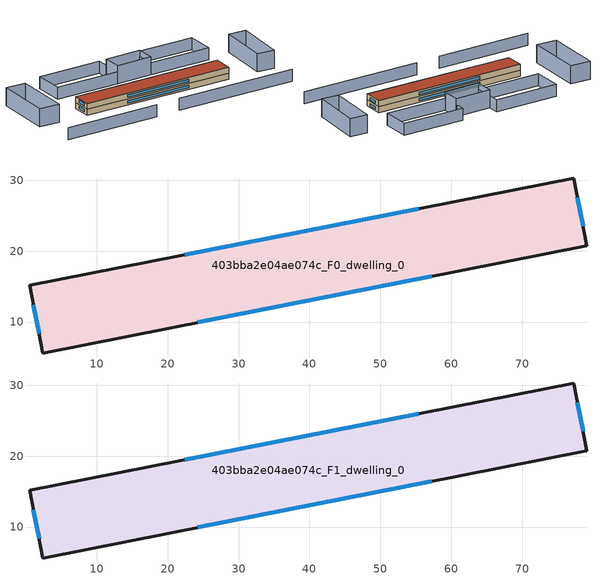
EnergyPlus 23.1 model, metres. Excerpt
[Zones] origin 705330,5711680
403bba2e04ae074c_F0_dwelling_0
 floor ground (EU_floor_Construction): 77.24,30.31 79.13,20.76 2.41,5.63 0.52,15.19 z0
 wall outside (EU_wall_Construction): 77.24,30.31 0.52,15.19 2.41,5.63 79.13,20.76 77.24,30.31 z0:3
 window (EU_Window_Construction): 55.38,26 22.38,19.5 / 78.59,23.48 77.78,27.59 / 24.27,9.94 57.27,16.45 / 1.06,12.47 1.87,8.36 z0.85:2.15
403bba2e04ae074c_F1_dwelling_0
 floor to 403bba2e04ae074c_F0_dwelling_0 (EU_floor_Construction): 77.24,30.31 79.13,20.76 2.41,5.63 0.52,15.19 z3
 wall outside (EU_wall_Construction): 77.24,30.31 0.52,15.19 2.41,5.63 79.13,20.76 77.24,30.31 z3:6
 window (EU_Window_Construction): 55.38,26 22.38,19.5 / 78.59,23.48 77.78,27.59 / 24.27,9.94 57.27,16.45 / 1.06,12.47 1.87,8.36 z3.85:5.15
 roof outside (EU_roof_Construction): 79.13,20.76 77.24,30.31 0.52,15.19 2.41,5.63 z6
shading: 44.13,-4.49 105.14,7.57 / -16.65,-17.33 31.41,-7.76 / 29.57,35.24 -2.93,28.6 / -2.93,28.6 -5.93,43.26 / -5.93,43.26 26.58,49.9 / 26.58,49.9 29.57,35.24 / 79.26,45.41 47.64,38.98 / 47.64,38.98 44.77,53.08 / 44.77,53.08 76.39,59.52 / 76.39,59.52 79.26,45.41 z0:6; -17.55,32.13 -12.68,3.18 / -12.68,3.18 -23.1,1.42 / -23.1,1.42 -27.97,30.38 / -27.97,30.38 -17.55,32.13 / 29.57,35.24 27.7,44.37 / 27.7,44.37 45.79,48.09 / 45.79,48.09 47.67,38.97 / 47.67,38.97 29.57,35.24 / 100.04,51.33 103.27,24.77 / 103.27,24.77 94.47,23.7 / 94.47,23.7 91.23,50.26 / 91.23,50.26 100.04,51.33 z0:9
[Building]
EU S2 Campaign: North Axis=0; Terrain=City; Solar Distribution=FullExterior
[Site:Location]
London: Latitude=51.5; Longitude=-0.5; Time Zone=0; Elevation=25
[SizingPeriod:WeatherFileDays]
AnnualSizingPeriod: Begin Month=1; Begin Day of Month=1; End Month=12; End Day of Month=31; Day of Week for Start Day=Monday; Use Weather File Daylight Saving Period=No; Use Weather File Rain and Snow Indicators=No
[MATERIAL]
EU_InternalMass_Material: Roughness=MediumRough; Thickness=0.1; Conductivity=1; Density=1800; Specific Heat=900; Thermal Absorptance=0.9; Solar Absorptance=0.7; Visible Absorptance=0.7
[MATERIAL:NOMASS] Roughness=MediumRough; Thermal Absorptance=0.9; Solar Absorptance=0.7; Visible Absorptance=0.7
Name | Thermal Resistance
EU_wall_NoMass | 0.71061
EU_roof_NoMass | 2.41608
EU_floor_NoMass | 1.75078
[WINDOWMATERIAL:SIMPLEGLAZINGSYSTEM]
EU_Window_SimpleGlazing: UFactor=2.64892; Solar Heat Gain Coefficient=0.76; Visible Transmittance=0.76
[CONSTRUCTION]
EU_wall_Construction: EU_wall_NoMass
EU_roof_Construction: EU_roof_NoMass
EU_floor_Construction: EU_floor_NoMass
EU_Window_Construction: EU_Window_SimpleGlazing
EU_InternalMass_Construction: EU_InternalMass_Material
[ZONE] Type=1; Multiplier=1; Ceiling Height=autocalculate; Volume=2284.91; Floor Area=autocalculate; Part of Total Floor Area=Yes
403bba2e04ae074c_F0_dwelling_0; 403bba2e04ae074c_F1_dwelling_0
[INTERNALMASS] Construction=EU_InternalMass_Construction; Surface Area=761.636
Name | Zone or ZoneList
403bba2e04ae074c_F0_dwelling_0_EU_InternalMass | 403bba2e04ae074c_F0_dwelling_0
403bba2e04ae074c_F1_dwelling_0_EU_InternalMass | 403bba2e04ae074c_F1_dwelling_0
[OTHEREQUIPMENT] Fuel Type=Electricity; Design Level Calculation Method=Watts/Area; Power per Zone Floor Area=1; Fraction Latent=0; Fraction Radiant=0; Fraction Lost=0; Carbon Dioxide Generation Rate=0; EndUse Subcategory=EU_Step8_InternalGains
Name | Zone or ZoneList or Space or SpaceList | Schedule
EU_Step8_InternalGain_403bba2e04ae074c_F0_dwelling_0_f000 | 403bba2e04ae074c_F0_dwelling_0 | EU_Step8_GainSchedule_403bba2e04ae074c_F0_dwelling_0_f000
EU_Step8_InternalGain_403bba2e04ae074c_F1_dwelling_0_f000 | 403bba2e04ae074c_F1_dwelling_0 | EU_Step8_GainSchedule_403bba2e04ae074c_F1_dwelling_0_f000
[ZONEVENTILATION:DESIGNFLOWRATE] Schedule=EU_AlwaysOn; Design Flow Rate Calculation Method=AirChanges/Hour; Air Changes per Hour=0.496673; Ventilation Type=Natural; Fan Pressure Rise=0; Fan Total Efficiency=1; Constant Term Coefficient=1; Temperature Term Coefficient=0; Velocity Term Coefficient=0; Velocity Squared Term Coefficient=0; Minimum Indoor Temperature=-100; Maximum Indoor Temperature=100; Delta Temperature=-100; Minimum Outdoor Temperature=-100; Maximum Outdoor Temperature=100; Maximum Wind Speed=40
Name | Zone or ZoneList or Space or SpaceList
EU_ConstantAir_403bba2e04ae074c_F0_dwelling_0 | 403bba2e04ae074c_F0_dwelling_0
EU_ConstantAir_403bba2e04ae074c_F1_dwelling_0 | 403bba2e04ae074c_F1_dwelling_0
[HVACTEMPLATE:THERMOSTAT] Constant Heating Setpoint=20; Constant Cooling Setpoint=50
EU_HeatOnly_403bba2e04ae074c_F0_dwelling_0; EU_HeatOnly_403bba2e04ae074c_F1_dwelling_0
[HVACTEMPLATE:ZONE:IDEALLOADSAIRSYSTEM] System Availability Schedule=EU_AlwaysOn; Maximum Heating Supply Air Temperature=50; Minimum Cooling Supply Air Temperature=13; Maximum Heating Supply Air Humidity Ratio=0.0156; Minimum Cooling Supply Air Humidity Ratio=0.0077; Heating Limit=NoLimit; Cooling Limit=NoLimit; Heating Availability Schedule=EU_AlwaysOn; Cooling Availability Schedule=EU_CoolingOff; Dehumidification Control Type=ConstantSensibleHeatRatio; Cooling Sensible Heat Ratio=0.7; Dehumidification Setpoint=60; Humidification Control Type=None; Humidification Setpoint=30; Outdoor Air Method=None; Outdoor Air Flow Rate per Person=0.00944; Outdoor Air Flow Rate per Zone Floor Area=0; Outdoor Air Flow Rate per Zone=0; Demand Controlled Ventilation Type=None; Outdoor Air Economizer Type=NoEconomizer; Heat Recovery Type=None; Sensible Heat Recovery Effectiveness=0.7; Latent Heat Recovery Effectiveness=0.65
Name | Template Thermostat
403bba2e04ae074c_F0_dwelling_0 | EU_HeatOnly_403bba2e04ae074c_F0_dwelling_0
403bba2e04ae074c_F1_dwelling_0 | EU_HeatOnly_403bba2e04ae074c_F1_dwelling_0
[SIZING:ZONE] Zone Cooling Design Supply Air Temperature Input Method=SupplyAirTemperature; Zone Cooling Design Supply Air Temperature=13; Zone Heating Design Supply Air Temperature Input Method=SupplyAirTemperature; Zone Heating Design Supply Air Temperature=50; Zone Cooling Design Supply Air Humidity Ratio=0.008; Zone Heating Design Supply Air Humidity Ratio=0.008; Cooling Design Air Flow Method=DesignDay; Cooling Design Air Flow Rate=0; Cooling Minimum Air Flow per Zone Floor Area=0.000762; Cooling Minimum Air Flow=0; Cooling Minimum Air Flow Fraction=0.2; Heating Design Air Flow Method=DesignDay; Heating Design Air Flow Rate=0; Heating Maximum Air Flow per Zone Floor Area=0.002032; Heating Maximum Air Flow=0.141576; Heating Maximum Air Flow Fraction=0.3; Account for Dedicated Outdoor Air System=No; Dedicated Outdoor Air System Control Strategy=NeutralSupplyAir; Dedicated Outdoor Air Low Setpoint Temperature for Design=autosize; Dedicated Outdoor Air High Setpoint Temperature for Design=autosize; Zone Load Sizing Method=Sensible Load Only No Latent Load; Zone Latent Cooling Design Supply Air Humidity Ratio Input Method=HumidityRatioDifference; Zone Cooling Design Supply Air Humidity Ratio Difference=0.005; Zone Latent Heating Design Supply Air Humidity Ratio Input Method=HumidityRatioDifference; Zone Humidification Design Supply Air Humidity Ratio Difference=0.005
403bba2e04ae074c_F0_dwelling_0; 403bba2e04ae074c_F1_dwelling_0
[SCHEDULE:CONSTANT]
Name | Hourly Value
EU_AlwaysOn | 1
EU_CoolingOff | 0
[SCHEDULE:FILE] Column Number=1; Rows to Skip at Top=0; Number of Hours of Data=8760; Column Separator=Comma; Interpolate to Timestep=No; Minutes per Item=60; Adjust Schedule for Daylight Savings=Yes
Name | File
EU_Step8_GainSchedule_403bba2e04ae074c_F0_dwelling_0_f000 | ../../schedules/403bba2e04ae074c/403bba2e04ae074c_F0_dwelling_0_f000_gain.csv
EU_Step8_GainSchedule_403bba2e04ae074c_F1_dwelling_0_f000 | ../../schedules/403bba2e04ae074c/403bba2e04ae074c_F1_dwelling_0_f000_gain.csv
